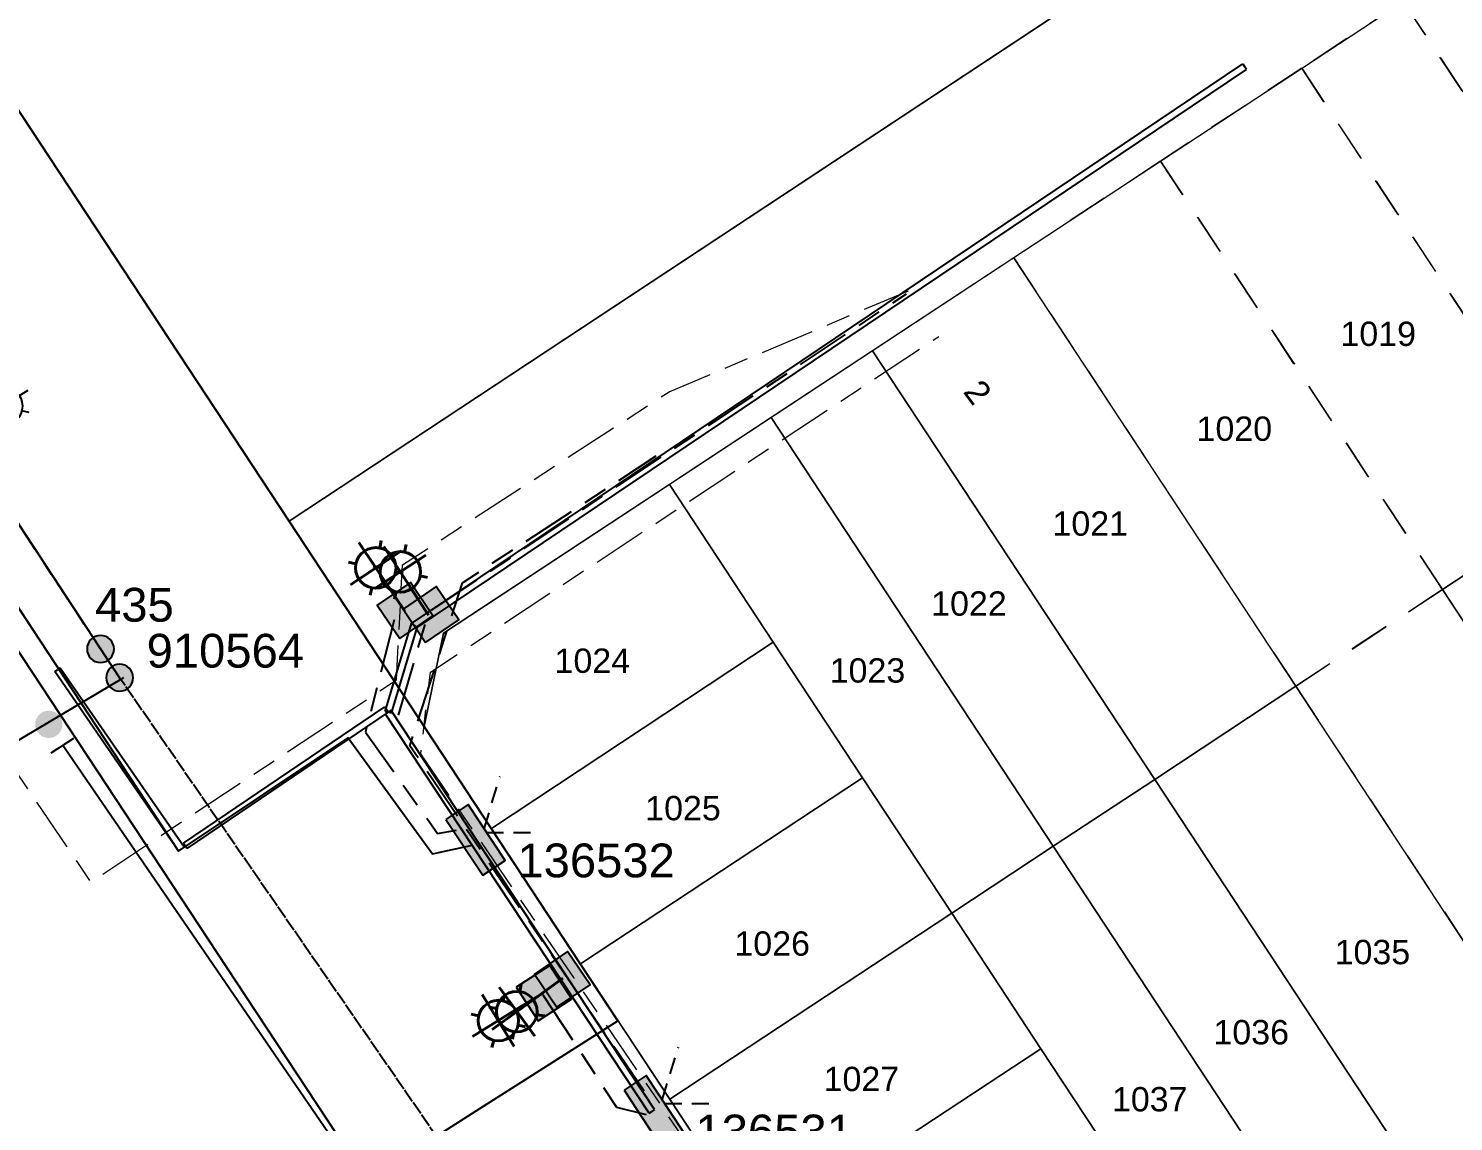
# Model space of a CAD drawing. Header units: metres. Extents: x 301970 to 303550, y 6271876 to 6273079.
# Drawn here: x 302793 to 302898.4, y 6272358.4 to 6272439.3 of the extents above; entities that cross this region are included whole.
import ezdxf
from ezdxf.enums import TextEntityAlignment as Align

# ---------------------------------------------------------------- set-up
doc = ezdxf.new("R2010")
doc.units = ezdxf.units.M
for name, pattern in [('Cable Exist OH', [1, 1, 0]), ('Cable Exist UG', [8.2, 4, -1.2, 1.8, -1.2]), ('Dash', [5, 3, -2]), ('IECLROU40', [4, 2.5, -1.5])]:
    doc.linetypes.add(name, pattern=pattern)
for name, color, linetype in [('_User SL New', 7, 'Continuous'), ('_User_HV_Exist', 7, 'Continuous'), ('_User_LV_Exist', 7, 'Continuous'), ('Equip_LV_NEW', 7, 'Continuous'), ('Equip_SP_SL_EXT', 7, 'Continuous'), ('Mains_LV_EXT', 7, 'Continuous'), ('Mains_LV_NEW_T84', 7, 'Continuous'), ('Notes_LV_MISC', 7, 'Continuous'), ('OH_Details_SP_MISC', 7, 'Continuous'), ('Services_SP_EXT', 7, 'Continuous'), ('Services_SP_EXT_UG', 7, 'Continuous'), ('SupportsOH_SP_TR_HV_LV_SL_EXT', 7, 'Continuous'), ('SupportsUG_SP_LV_EXT', 7, 'Continuous'), ('SupportsUG_SP_LV_SL_EXT', 7, 'Continuous'), ('Trench_SP_NEW', 7, 'Continuous'), ('UG_Details_SP_MISC', 7, 'Continuous')]:
    doc.layers.add(name, color=color, linetype=linetype)
doc.layers.add('Cadastre Developer_SP_EXT', color=7, linetype='Continuous', lineweight=5, transparency=0.7)
doc.layers.add('Cadastre Land Parcels_SP_EXT', color=7, linetype='Continuous', lineweight=5, transparency=0.7)
doc.layers.add('Features_HIDE', color=1, linetype='Continuous', plot=False)
doc.styles.add('COLUMN_LABEL', font='arial.ttf')
doc.styles.add('iecARIAL', font='arial.ttf', dxfattribs={"height": 2})
doc.styles.add('POLE_LABEL', font='arial.ttf')
doc.styles.add('SL_LABEL', font='arial.ttf')
doc.styles.get("Standard").update_dxf_attribs({"font": 'arial.ttf'})
doc.linetypes.add('Cable New UG', pattern='A,7,-0.25,["x",Standard,S=2,R=0,X=0.2,Y=-0.8],-2.1', length=9.35)
doc.linetypes.add('Cable Rem', pattern='A,6.5,-0.001,["X",Standard,S=2.5,R=0,X=0,Y=-1.27],-0.001', length=6.502)
doc.linetypes.add('IE Trench HV', pattern='A,7,-0.2,["/",Standard,S=3,R=0,X=0.6,Y=-1.4],-2.5', length=9.7)

# ---------------------------------------------------------------- blocks, each defined once
blk = doc.blocks.new('POLE_EXT')
blk.add_hatch(color=256).paths.add_polyline_path([(-1, 0, 1), (1, 0, 1)])
blk.add_lwpolyline([(-1, 0, 1), (1, 0, 1)], format="xyb", close=True)
for tag, height, flags, p in [('pNumber', 2.5, 8, (-17.84, 2.07)), ('OWNED_BY', 0.2, 9, (1.35, -0.4)), ('SPECIAL_USE', 0.2, 9, (1.35, -0.8)), ('STATE', 0.2, 9, (1.35, -1)), ('PARENT', 0.2, 9, (1.35, -0.6)), ('cLV', 0.2, 9, (1.35, -1.4)), ('hDepth', 0.2, 9, (1.35, -1.6)), ('hDia', 0.2, 9, (1.35, -1.8)), ('cHV', 0.2, 9, (1.35, -2)), ('USAGE', 0.2, 9, (1.35, -1.2)), ('LBRACKET', 0.2, 9, (1.35, -2.2)), ('LExisting', 0.2, 9, (1.35, -2.4)), ('LANTNUMBER', 0.2, 9, (1.35, -2.6)), ('LOther', 0.2, 9, (1.35, -2.8)), ('LRemove', 0.2, 9, (1.35, -3)), ('LEGEND', 0.2, 9, (1.35, -3.2)), ('cLinedev', 0.2, 9, (1.35, -3.4)), ('pExisting', 0.2, 9, (1.35, -3.8)), ('LOCATION', 0.2, 9, (1.35, -3.6)), ('PFNUMBER', 0.2, 9, (1.35, -4)), ('NEWPFNUMBER', 0.2, 9, (1.35, -4.2)), ('pFooting', 0.2, 9, (1.35, -4.4)), ('pNew', 0.2, 9, (1.35, -4.6)), ('pRelocate', 0.2, 9, (1.35, -5)), ('pRemove', 0.2, 9, (1.35, -5.2)), ('pReplace', 0.2, 9, (1.35, -5.4)), ('pStay', 0.2, 9, (1.35, -5.6)), ('pType', 0.2, 9, (1.35, -5.8)), ('cspan', 0.2, 9, (1.35, -6)), ('STREETNAME', 0.2, 9, (1.35, -6.2)), ('SUBURB', 0.2, 9, (1.35, -6.4)), ('OPERATED_BY', 0.2, 9, (1.36, -7.01)), ('NOTES', 0.2, 9, (1.35, -6.6)), ('MAINTAINED_BY', 0.2, 9, (1.36, -6.81))]:
    blk.add_attdef(tag, text='', height=height, dxfattribs=dict(flags=flags)).set_placement(p, align=Align.MIDDLE_LEFT)
at = {"style": 'POLE_LABEL'}
for tag, height, flags, p in [('ASSET_NUM', 2.5, 8, (2, 2)), ('STRUCTURE_PLANT_NUMBER', 0.2, 9, (1.35, 0.03)), ('STREET_CODE', 0.2, 9, (1.35, -0.2))]:
    blk.add_attdef(tag, text='', height=height, dxfattribs=dict(at, flags=flags)).set_placement(p, align=Align.MIDDLE_LEFT)
at = {"flags": 1}
blk.add_attdef('Z', (1.35, -7.33), '', height=0.2, dxfattribs=at)
blk = doc.blocks.new('*U121')
blk.add_hatch(color=256).paths.add_polyline_path([(1.14, 3.72), (-0.51, 2.63), (2.22, -1.5), (3.87, -0.41)])
blk.add_lwpolyline([(-0.51, 2.63), (2.22, -1.5), (3.87, -0.41), (1.14, 3.72)], close=True)
at = {"style": 'iecARIAL', "flags": 8}
blk.add_attdef('ASSET_NUM', (1.5, 3.5), '', height=2.5, dxfattribs=at)
for tag, p, flags in [('OWNED_BY', (0, -0.2), 9), ('STATE', (0, -0.4), 9), ('SUPPORT_TYPE', (0, -0.6), 9), ('USAGE', (0, -0.8), 9), ('LEGEND', (0, -1), 9), ('LOCATION', (0, -1.2), 9), ('STREETNAME', (0, -1.8), 9), ('SUBURB', (0, -2), 1), ('NOTES', (0, -1.4), 9), ('PARENT', (0, -1.6), 9)]:
    blk.add_attdef(tag, p, '', height=0.2, dxfattribs=dict(flags=flags))
blk = doc.blocks.new('COLUMN_EXT')
blk.add_hatch(color=256).paths.add_polyline_path([(-1.49, 1.48), (-1.49, -1.49), (1.48, -1.49), (1.48, 1.48)])
blk.add_lwpolyline([(-1.49, -1.49), (1.48, -1.49), (1.48, 1.48), (-1.49, 1.48)], close=True)
for tag, height, style, flags, p in [('ASSET_NUM', 2.5, 'COLUMN_LABEL', 8, (2, 2)), ('STRUCTURE_PLANT_NUMBER', 0.2, 'POLE_LABEL', 9, (1.81, 0.03)), ('STREET_CODE', 0.2, 'COLUMN_LABEL', 9, (1.81, -0.2))]:
    blk.add_attdef(tag, text='', height=height, dxfattribs=dict(style=style, flags=flags)).set_placement(p, align=Align.MIDDLE_LEFT)
at = {"flags": 9}
for tag, p in [('COLUMN_TYPE', (1.81, -0.4)), ('OWNED_BY', (1.81, -0.6)), ('STATE', (1.81, -0.8)), ('USAGE', (1.81, -1)), ('STREETNAME', (1.81, -1.6)), ('SUBURB', (1.81, -1.8)), ('LEGEND', (1.81, -1.2)), ('LOCATION', (1.81, -1.4)), ('NOTES', (1.81, -2))]:
    blk.add_attdef(tag, text='', height=0.2, dxfattribs=at).set_placement(p, align=Align.MIDDLE_LEFT)
at = {"flags": 1}
blk.add_attdef('Z', (1.81, -2.35), '', height=0.2, dxfattribs=at)
blk = doc.blocks.new('*U129')
at = {"lineweight": 40}
for p, q in [((0, 0), (-2.2, -1.6)), ((-2.09, -4.3), (-4.73, -0.66)), ((-3.09, -0.44), (-3.18, -1)), ((-1.59, -1.16), (-5.23, -3.81)), ((-5.45, -2.16), (-4.89, -2.25)), ((-1.37, -2.8), (-1.93, -2.72)), ((-3.73, -4.52), (-3.64, -3.96))]:
    blk.add_line(p, q, dxfattribs=at)
blk.add_circle((-3.41, -2.48), 1.5, dxfattribs=at)
at = {"style": 'iecARIAL', "flags": 8}
blk.add_attdef('ASSET_NUM', (1.5, 1.5), '', height=2.5, dxfattribs=at)
for tag, p, height, flags in [('CONSTRUCTED_VOLTAGE', (0.98, -0.65), 0.2, 9), ('CONTROL_TYPE', (0.98, -0.85), 0.2, 9), ('LANTERN_PURPOSE', (0.98, -1.05), 0.2, 9), ('LANTERN_TYPE', (0.98, -1.25), 0.2, 9), ('LNUMBER', (2.18, -3.25), 2.5, 8), ('OPERATING_VOLTAGE', (0.98, -1.65), 0.2, 9), ('ORIENTATION', (0.98, -1.85), 0.2, 9), ('OWNED_BY', (0.98, -2.05), 0.2, 9), ('STATE', (0.98, -2.25), 0.2, 9), ('NO_PHASES', (0.98, -1.45), 0.2, 9), ('USAGE', (0.98, -2.45), 0.2, 9), ('CEXIST', (0.98, -2.65), 0.2, 9), ('CNEW', (0.98, -2.85), 0.2, 9), ('CNUMBER', (0.98, -3.05), 0.2, 9), ('CREMOVE', (0.98, -3.25), 0.2, 9), ('CREPLACE', (0.98, -3.45), 0.2, 9), ('LKINGHEIGHT', (0.98, -3.65), 0.2, 9), ('LBRACKET', (0.98, -3.85), 0.2, 9), ('LBRACKETVOCAB', (0.98, -4.05), 0.2, 9), ('LCATEGORY', (0.98, -4.25), 0.2, 9), ('LCHARGE1', (0.98, -4.45), 0.2, 9), ('LCHARGE1PERCENT', (0.98, -4.65), 0.2, 9), ('LCHARGE2', (0.98, -4.85), 0.2, 9), ('LCHARGE2PERCENT', (0.98, -5.05), 0.2, 9), ('LCHARGE3', (0.98, -5.25), 0.2, 9), ('LCHARGE3PERCENT', (0.98, -5.45), 0.2, 9), ('LEXIST', (0.98, -5.65), 0.2, 9), ('LLAMP', (0.98, -5.85), 0.2, 9), ('LLAMPVOCAB', (0.98, -6.05), 0.2, 9), ('LMAST', (0.98, -6.25), 0.2, 9), ('LMASTVOCAB', (0.98, -6.45), 0.2, 9), ('LNEW', (0.98, -6.65), 0.2, 9), ('LANTNUMBER', (0.98, -6.85), 0.2, 9), ('LOUTREACH', (0.98, -7.25), 0.2, 9), ('LOUTREACHVOCAB', (0.98, -7.45), 0.2, 9), ('LRATECODE', (0.98, -7.65), 0.2, 9), ('LREMOVE', (0.98, -7.85), 0.2, 9), ('LREPLACE', (0.98, -8.05), 0.2, 9), ('LTYPE', (0.98, -8.25), 0.2, 9), ('LTYPEVOCAB', (0.98, -8.45), 0.2, 9), ('STREETNAME', (0.98, -9.25), 0.2, 9), ('SUBURB', (0.98, -9.45), 0.2, 1), ('LEGEND', (0.98, -8.65), 0.2, 9), ('LOCATION', (0.98, -8.85), 0.2, 9), ('NOTES', (0.98, -9.05), 0.2, 9)]:
    blk.add_attdef(tag, p, '', height=height, dxfattribs=dict(flags=flags))
blk = doc.blocks.new('*U131')
at = {"lineweight": 40}
for p, q in [((-3.97, 1.97), (-0.2, 4.42)), ((-0.85, 1.31), (-3.31, 5.08)), ((-1.66, 5.21), (-1.77, 4.66)), ((-4.1, 3.62), (-3.55, 3.5)), ((-0.07, 2.77), (-0.62, 2.89)), ((-2.51, 1.18), (-2.39, 1.73)), ((0, 0), (-1.27, 1.94))]:
    blk.add_line(p, q, dxfattribs=at)
blk.add_circle((-2.08, 3.19), 1.5, dxfattribs=at)
at = {"style": 'iecARIAL', "flags": 8}
blk.add_attdef('ASSET_NUM', (1.5, 1.5), '', height=2.5, dxfattribs=at)
for tag, p, height, flags in [('CONSTRUCTED_VOLTAGE', (0.98, -0.65), 0.2, 9), ('CONTROL_TYPE', (0.98, -0.85), 0.2, 9), ('LANTERN_PURPOSE', (0.98, -1.05), 0.2, 9), ('LANTERN_TYPE', (0.98, -1.25), 0.2, 9), ('LNUMBER', (2.18, -3.25), 2.5, 8), ('OPERATING_VOLTAGE', (0.98, -1.65), 0.2, 9), ('ORIENTATION', (0.98, -1.85), 0.2, 9), ('OWNED_BY', (0.98, -2.05), 0.2, 9), ('STATE', (0.98, -2.25), 0.2, 9), ('NO_PHASES', (0.98, -1.45), 0.2, 9), ('USAGE', (0.98, -2.45), 0.2, 9), ('CEXIST', (0.98, -2.65), 0.2, 9), ('CNEW', (0.98, -2.85), 0.2, 9), ('CNUMBER', (0.98, -3.05), 0.2, 9), ('CREMOVE', (0.98, -3.25), 0.2, 9), ('CREPLACE', (0.98, -3.45), 0.2, 9), ('LKINGHEIGHT', (0.98, -3.65), 0.2, 9), ('LBRACKET', (0.98, -3.85), 0.2, 9), ('LBRACKETVOCAB', (0.98, -4.05), 0.2, 9), ('LCATEGORY', (0.98, -4.25), 0.2, 9), ('LCHARGE1', (0.98, -4.45), 0.2, 9), ('LCHARGE1PERCENT', (0.98, -4.65), 0.2, 9), ('LCHARGE2', (0.98, -4.85), 0.2, 9), ('LCHARGE2PERCENT', (0.98, -5.05), 0.2, 9), ('LCHARGE3', (0.98, -5.25), 0.2, 9), ('LCHARGE3PERCENT', (0.98, -5.45), 0.2, 9), ('LEXIST', (0.98, -5.65), 0.2, 9), ('LLAMP', (0.98, -5.85), 0.2, 9), ('LLAMPVOCAB', (0.98, -6.05), 0.2, 9), ('LMAST', (0.98, -6.25), 0.2, 9), ('LMASTVOCAB', (0.98, -6.45), 0.2, 9), ('LNEW', (0.98, -6.65), 0.2, 9), ('LANTNUMBER', (0.98, -6.85), 0.2, 9), ('LOUTREACH', (0.98, -7.25), 0.2, 9), ('LOUTREACHVOCAB', (0.98, -7.45), 0.2, 9), ('LRATECODE', (0.98, -7.65), 0.2, 9), ('LREMOVE', (0.98, -7.85), 0.2, 9), ('LREPLACE', (0.98, -8.05), 0.2, 9), ('LTYPE', (0.98, -8.25), 0.2, 9), ('LTYPEVOCAB', (0.98, -8.45), 0.2, 9), ('STREETNAME', (0.98, -9.25), 0.2, 9), ('SUBURB', (0.98, -9.45), 0.2, 1), ('LEGEND', (0.98, -8.65), 0.2, 9), ('LOCATION', (0.98, -8.85), 0.2, 9), ('NOTES', (0.98, -9.05), 0.2, 9)]:
    blk.add_attdef(tag, p, '', height=height, dxfattribs=dict(flags=flags))
blk = doc.blocks.new('*U133')
for p, q in [((0, 0), (-1.27, -1.91)), ((0, 0), (0, 0)), ((-3.35, -2.33), (-3.97, -1.91)), ((-2.5, -1.14), (-2.39, -1.69)), ((-0.07, -2.75), (-0.63, -2.86)), ((-4.12, -3.57), (-3.57, -3.46)), ((-0.22, -4.4), (-0.85, -3.99)), ((-2.93, -4.41), (-3.34, -5.03)), ((-1.69, -5.18), (-1.8, -4.63))]:
    blk.add_line(p, q)
blk.add_circle((-2.1, -3.16), 1.5)
at = {"style": 'SL_LABEL'}
for tag, height, flags, p in [('ASSET_NUM', 2.5, 8, (2, 2)), ('STREET_CODE', 0.2, 9, (0, -0.2))]:
    blk.add_attdef(tag, text='', height=height, dxfattribs=dict(at, flags=flags)).set_placement(p, align=Align.MIDDLE_LEFT)
for tag, p, flags in [('Z', (0, 0), 1), ('OPERATED_BY', (0, -9.61), 9)]:
    blk.add_attdef(tag, p, '', height=0.2, dxfattribs=dict(flags=flags))
for tag, height, flags, p in [('CONSTRUCTED_VOLTAGE', 0.2, 9, (0, -0.4)), ('CONTROL_TYPE', 0.2, 9, (0, -0.6)), ('LANTERN_PURPOSE', 0.2, 9, (0, -0.8)), ('LANTERN_TYPE', 0.2, 9, (0, -1)), ('OPERATING_VOLTAGE', 0.2, 9, (0, -1.4)), ('ORIENTATION', 0.2, 9, (0, -1.6)), ('OWNED_BY', 0.2, 9, (0, -1.8)), ('STATE', 0.2, 9, (0, -2)), ('NO_PHASES', 0.2, 9, (0, -1.2)), ('USAGE', 0.2, 9, (0, -2.2)), ('LNUMBER', 2.5, 8, (1.2, -2.8)), ('CEXIST', 0.2, 9, (0, -2.4)), ('CNEW', 0.2, 9, (0, -2.6)), ('CNUMBER', 0.2, 9, (0, -2.8)), ('CREMOVE', 0.2, 9, (0, -3)), ('CREPLACE', 0.2, 9, (0, -3.2)), ('LKINGHEIGHT', 0.2, 9, (0, -3.4)), ('LBRACKET', 0.2, 9, (0, -3.6)), ('LBRACKETVOCAB', 0.2, 9, (0, -3.8)), ('LCATEGORY', 0.2, 9, (0, -4)), ('LCHARGE1', 0.2, 9, (0, -4.2)), ('LCHARGE1PERCENT', 0.2, 9, (0, -4.4)), ('LCHARGE2', 0.2, 9, (0, -4.6)), ('LCHARGE2PERCENT', 0.2, 9, (0, -4.8)), ('LCHARGE3', 0.2, 9, (0, -5)), ('LCHARGE3PERCENT', 0.2, 9, (0, -5.2)), ('LEXIST', 0.2, 9, (0, -5.4)), ('LLAMP', 0.2, 9, (0, -5.6)), ('LLAMPVOCAB', 0.2, 9, (0, -5.8)), ('LMAST', 0.2, 9, (0, -6)), ('LMASTVOCAB', 0.2, 9, (0, -6.2)), ('LNEW', 0.2, 9, (0, -6.4)), ('LANTNUMBER', 0.2, 9, (0, -6.6)), ('LOUTREACH', 0.2, 9, (0, -7)), ('LOUTREACHVOCAB', 0.2, 9, (0, -7.2)), ('LRATECODE', 0.2, 9, (0, -7.4)), ('LREMOVE', 0.2, 9, (0, -7.6)), ('LREPLACE', 0.2, 9, (0, -7.8)), ('LTYPE', 0.2, 9, (0, -8)), ('LTYPEVOCAB', 0.2, 9, (0, -8.2)), ('LEGEND', 0.2, 9, (0, -8.4)), ('SUBURB', 0.2, 9, (0, -8.6)), ('STREETNAME', 0.2, 9, (0, -8.8)), ('LOCATION', 0.2, 9, (0, -9)), ('NOTES', 0.2, 9, (0, -9.2)), ('MAINTAINED_BY', 0.2, 9, (0, -9.86))]:
    blk.add_attdef(tag, text='', height=height, dxfattribs=dict(flags=flags)).set_placement(p, align=Align.MIDDLE_LEFT)
blk = doc.blocks.new('*U147')
at = {"lineweight": 40}
for p, q in [((-4.01, 1.96), (-0.27, 4.46)), ((-0.89, 1.34), (-3.39, 5.08)), ((-1.74, 5.23), (-1.85, 4.68)), ((-4.17, 3.62), (-3.61, 3.51)), ((-0.12, 2.81), (-0.67, 2.92)), ((-2.55, 1.19), (-2.44, 1.74)), ((0, 0), (-1.31, 1.97))]:
    blk.add_line(p, q, dxfattribs=at)
blk.add_circle((-2.14, 3.21), 1.5, dxfattribs=at)
at = {"style": 'iecARIAL', "flags": 8}
blk.add_attdef('ASSET_NUM', (1.5, 1.5), '', height=2.5, dxfattribs=at)
for tag, p, height, flags in [('CONSTRUCTED_VOLTAGE', (0.98, -0.65), 0.2, 9), ('CONTROL_TYPE', (0.98, -0.85), 0.2, 9), ('LANTERN_PURPOSE', (0.98, -1.05), 0.2, 9), ('LANTERN_TYPE', (0.98, -1.25), 0.2, 9), ('LNUMBER', (2.18, -3.25), 2.5, 8), ('OPERATING_VOLTAGE', (0.98, -1.65), 0.2, 9), ('ORIENTATION', (0.98, -1.85), 0.2, 9), ('OWNED_BY', (0.98, -2.05), 0.2, 9), ('STATE', (0.98, -2.25), 0.2, 9), ('NO_PHASES', (0.98, -1.45), 0.2, 9), ('USAGE', (0.98, -2.45), 0.2, 9), ('CEXIST', (0.98, -2.65), 0.2, 9), ('CNEW', (0.98, -2.85), 0.2, 9), ('CNUMBER', (0.98, -3.05), 0.2, 9), ('CREMOVE', (0.98, -3.25), 0.2, 9), ('CREPLACE', (0.98, -3.45), 0.2, 9), ('LKINGHEIGHT', (0.98, -3.65), 0.2, 9), ('LBRACKET', (0.98, -3.85), 0.2, 9), ('LBRACKETVOCAB', (0.98, -4.05), 0.2, 9), ('LCATEGORY', (0.98, -4.25), 0.2, 9), ('LCHARGE1', (0.98, -4.45), 0.2, 9), ('LCHARGE1PERCENT', (0.98, -4.65), 0.2, 9), ('LCHARGE2', (0.98, -4.85), 0.2, 9), ('LCHARGE2PERCENT', (0.98, -5.05), 0.2, 9), ('LCHARGE3', (0.98, -5.25), 0.2, 9), ('LCHARGE3PERCENT', (0.98, -5.45), 0.2, 9), ('LEXIST', (0.98, -5.65), 0.2, 9), ('LLAMP', (0.98, -5.85), 0.2, 9), ('LLAMPVOCAB', (0.98, -6.05), 0.2, 9), ('LMAST', (0.98, -6.25), 0.2, 9), ('LMASTVOCAB', (0.98, -6.45), 0.2, 9), ('LNEW', (0.98, -6.65), 0.2, 9), ('LANTNUMBER', (0.98, -6.85), 0.2, 9), ('LOUTREACH', (0.98, -7.25), 0.2, 9), ('LOUTREACHVOCAB', (0.98, -7.45), 0.2, 9), ('LRATECODE', (0.98, -7.65), 0.2, 9), ('LREMOVE', (0.98, -7.85), 0.2, 9), ('LREPLACE', (0.98, -8.05), 0.2, 9), ('LTYPE', (0.98, -8.25), 0.2, 9), ('LTYPEVOCAB', (0.98, -8.45), 0.2, 9), ('STREETNAME', (0.98, -9.25), 0.2, 9), ('SUBURB', (0.98, -9.45), 0.2, 1), ('LEGEND', (0.98, -8.65), 0.2, 9), ('LOCATION', (0.98, -8.85), 0.2, 9), ('NOTES', (0.98, -9.05), 0.2, 9)]:
    blk.add_attdef(tag, p, '', height=height, dxfattribs=dict(flags=flags))
blk = doc.blocks.new('*U148')
at = {"lineweight": 40}
for p, q in [((0, 0), (1.35, -2.01)), ((4.05, -2), (0.31, -4.51)), ((0.93, -1.38), (3.43, -5.12)), ((2.58, -1.23), (2.47, -1.78)), ((0.16, -2.85), (0.71, -2.96)), ((4.2, -3.65), (3.65, -3.54)), ((1.78, -5.28), (1.89, -4.72))]:
    blk.add_line(p, q, dxfattribs=at)
blk.add_circle((2.18, -3.25), 1.5, dxfattribs=at)
at = {"style": 'iecARIAL', "flags": 8}
blk.add_attdef('ASSET_NUM', (1.5, 1.5), '', height=2.5, dxfattribs=at)
for tag, p, height, flags in [('CONSTRUCTED_VOLTAGE', (0.98, -0.65), 0.2, 9), ('CONTROL_TYPE', (0.98, -0.85), 0.2, 9), ('LANTERN_PURPOSE', (0.98, -1.05), 0.2, 9), ('LANTERN_TYPE', (0.98, -1.25), 0.2, 9), ('LNUMBER', (2.18, -3.25), 2.5, 8), ('OPERATING_VOLTAGE', (0.98, -1.65), 0.2, 9), ('ORIENTATION', (0.98, -1.85), 0.2, 9), ('OWNED_BY', (0.98, -2.05), 0.2, 9), ('STATE', (0.98, -2.25), 0.2, 9), ('NO_PHASES', (0.98, -1.45), 0.2, 9), ('USAGE', (0.98, -2.45), 0.2, 9), ('CEXIST', (0.98, -2.65), 0.2, 9), ('CNEW', (0.98, -2.85), 0.2, 9), ('CNUMBER', (0.98, -3.05), 0.2, 9), ('CREMOVE', (0.98, -3.25), 0.2, 9), ('CREPLACE', (0.98, -3.45), 0.2, 9), ('LKINGHEIGHT', (0.98, -3.65), 0.2, 9), ('LBRACKET', (0.98, -3.85), 0.2, 9), ('LBRACKETVOCAB', (0.98, -4.05), 0.2, 9), ('LCATEGORY', (0.98, -4.25), 0.2, 9), ('LCHARGE1', (0.98, -4.45), 0.2, 9), ('LCHARGE1PERCENT', (0.98, -4.65), 0.2, 9), ('LCHARGE2', (0.98, -4.85), 0.2, 9), ('LCHARGE2PERCENT', (0.98, -5.05), 0.2, 9), ('LCHARGE3', (0.98, -5.25), 0.2, 9), ('LCHARGE3PERCENT', (0.98, -5.45), 0.2, 9), ('LEXIST', (0.98, -5.65), 0.2, 9), ('LLAMP', (0.98, -5.85), 0.2, 9), ('LLAMPVOCAB', (0.98, -6.05), 0.2, 9), ('LMAST', (0.98, -6.25), 0.2, 9), ('LMASTVOCAB', (0.98, -6.45), 0.2, 9), ('LNEW', (0.98, -6.65), 0.2, 9), ('LANTNUMBER', (0.98, -6.85), 0.2, 9), ('LOUTREACH', (0.98, -7.25), 0.2, 9), ('LOUTREACHVOCAB', (0.98, -7.45), 0.2, 9), ('LRATECODE', (0.98, -7.65), 0.2, 9), ('LREMOVE', (0.98, -7.85), 0.2, 9), ('LREPLACE', (0.98, -8.05), 0.2, 9), ('LTYPE', (0.98, -8.25), 0.2, 9), ('LTYPEVOCAB', (0.98, -8.45), 0.2, 9), ('STREETNAME', (0.98, -9.25), 0.2, 9), ('SUBURB', (0.98, -9.45), 0.2, 1), ('LEGEND', (0.98, -8.65), 0.2, 9), ('LOCATION', (0.98, -8.85), 0.2, 9), ('NOTES', (0.98, -9.05), 0.2, 9)]:
    blk.add_attdef(tag, p, '', height=height, dxfattribs=dict(flags=flags))
blk = doc.blocks.new('LV_End Shackle_NEW')
for tag, flags, p in [('CONNECTOR_TYPE', 9, (1.5, 0)), ('CONSTRUCTED_VOLTAGE', 9, (1.5, -0.2)), ('OPERATING_VOLTAGE', 9, (1.5, -0.6)), ('ORIENTATION', 9, (1.5, -0.8)), ('OWNED_BY', 9, (1.5, -1)), ('NO_PHASES', 9, (1.5, -0.4)), ('OPERATED_BY', 9, (1.5, -1.2)), ('STATE', 9, (1.5, -1.6)), ('Z', 1, (1.5, -2.2)), ('MAINTAINED_BY', 9, (1.5, -1.4)), ('USAGE', 9, (1.5, -1.8)), ('NOTES', 9, (1.5, -2))]:
    blk.add_attdef(tag, text='', height=0.2, dxfattribs=dict(flags=flags)).set_placement(p, align=Align.MIDDLE_LEFT)
blk.add_wipeout([(-0.25, 0), (-0.25, 1.81), (0.25, 1.82), (0.25, 0)])
blk.add_line((1, 1.81), (-1, 1.81))

msp = doc.modelspace()

# ---------------------------------------------------------------- linework, layer by layer
at = {"layer": '_User_HV_Exist', "color": 7, "linetype": 'Cable Exist UG', "lineweight": 0, "flags": 128}
for points in [[(302788.98, 6272388.82), (302797.57, 6272376.12), (302820.2, 6272391.08), (302820.65, 6272399.59), (302840.37, 6272412.4), (302858.09, 6272419.88)], [(302834.85, 6272344.98), (302844.92, 6272352.09), (302822, 6272385.62), (302822.72, 6272391.66), (302860.35, 6272416.5)]]:
    msp.add_lwpolyline(points, dxfattribs=at)
at = {"layer": '_User_LV_Exist', "color": 7, "linetype": 'Cable Exist UG', "elevation": -3.8, "flags": 128}
msp.add_lwpolyline([(302838.52, 6272360.64), (302821.19, 6272386.2), (302825.08, 6272398.26), (302839.43, 6272407.65), (302839.43, 6272407.65)], dxfattribs=at)
at = {"layer": '_User_LV_Exist', "color": 7, "linetype": 'Cable Exist UG', "flags": 128}
for points in [[(302820.04, 6272395.53), (302817.9, 6272387.22), (302823.25, 6272379.71), (302824.65, 6272379.97)], [(302831.04, 6272367.78), (302836.49, 6272359.46), (302838.94, 6272358.86)]]:
    msp.add_lwpolyline(points, dxfattribs=at)
at = {"layer": '_User_LV_Exist', "flags": 128}
msp.add_lwpolyline([(302794.5, 6272387.74), (302833.38, 6272330.99)], dxfattribs=at)
at = {"layer": 'Cadastre Developer_SP_EXT'}
for points in [[(302812.26, 6272402.83), (302822.26, 6272387.63), (302823.69, 6272394.54), (302865.75, 6272422.23), (302887.26, 6272436.38), (302920.31, 6272458.13), (302943.18, 6272473.11), (302960.51, 6272484.83), (302953.33, 6272495.96), (302812.26, 6272402.83)], [(302865.88, 6272422.31), (302855.44, 6272415.44), (302876.32, 6272383.72), (302886.75, 6272390.61), (302865.88, 6272422.31)], [(302855.44, 6272415.44), (302847.92, 6272410.49), (302868.81, 6272378.77), (302876.32, 6272383.72), (302855.44, 6272415.44)], [(302847.92, 6272410.49), (302840.4, 6272405.54), (302848.09, 6272393.86), (302854.69, 6272383.84), (302861.29, 6272373.81), (302868.81, 6272378.77), (302847.92, 6272410.49)], [(302840.4, 6272405.54), (302823.69, 6272394.55), (302822.26, 6272387.63), (302827.23, 6272380.09), (302848.09, 6272393.86), (302840.4, 6272405.54)], [(302854.69, 6272383.84), (302848.09, 6272393.86), (302827.23, 6272380.09), (302833.82, 6272370.07), (302854.69, 6272383.84)], [(302886.75, 6272390.61), (302876.32, 6272383.72), (302897.2, 6272352.01), (302907.63, 6272358.9), (302886.75, 6272390.61)], [(302861.29, 6272373.81), (302854.69, 6272383.84), (302833.82, 6272370.07), (302840.42, 6272360.05), (302861.29, 6272373.81)], [(302876.32, 6272383.72), (302868.81, 6272378.77), (302889.7, 6272347.04), (302897.2, 6272352.01), (302876.32, 6272383.72)], [(302868.81, 6272378.77), (302861.29, 6272373.81), (302867.89, 6272363.79), (302874.49, 6272353.77), (302882.19, 6272342.08), (302889.7, 6272347.04), (302868.81, 6272378.77)], [(302861.29, 6272373.81), (302840.42, 6272360.05), (302847.02, 6272350.03), (302867.89, 6272363.79), (302861.29, 6272373.81)], [(302867.89, 6272363.79), (302847.02, 6272350.03), (302853.62, 6272340), (302874.49, 6272353.77), (302867.89, 6272363.79)]]:
    msp.add_lwpolyline(points, close=True, dxfattribs=at)
at = {"layer": 'Cadastre Developer_SP_EXT', "linetype": 'Dash'}
for points in [[(302902.23, 6272446.23), (302894.71, 6272441.29), (302915.57, 6272409.61), (302923.08, 6272414.57), (302902.23, 6272446.23)], [(302894.71, 6272441.29), (302887.2, 6272436.34), (302908.06, 6272404.66), (302915.57, 6272409.61), (302894.71, 6272441.29)], [(302887.2, 6272436.34), (302876.75, 6272429.47), (302897.62, 6272397.77), (302908.06, 6272404.66), (302887.2, 6272436.34)], [(302876.75, 6272429.47), (302865.88, 6272422.31), (302886.75, 6272390.61), (302897.62, 6272397.77), (302876.75, 6272429.47)], [(302908.06, 6272404.66), (302897.62, 6272397.77), (302918.49, 6272366.08), (302928.92, 6272372.97), (302908.06, 6272404.66)], [(302897.62, 6272397.77), (302886.75, 6272390.61), (302907.63, 6272358.9), (302918.49, 6272366.08), (302897.62, 6272397.77)]]:
    msp.add_lwpolyline(points, close=True, dxfattribs=at)
at = {"layer": 'Cadastre Land Parcels_SP_EXT', "linetype": 'Continuous'}
for points in [[(302981.01, 6272514.24), (302936.18, 6272582.33), (302767.29, 6272471.09), (302812.26, 6272402.83), (302981.01, 6272514.24)], [(302934.72, 6272366.43), (302945.66, 6272373.63), (303001.13, 6272410.17), (303034.86, 6272432.43), (302981, 6272514.24), (302812.26, 6272402.83), (302833.73, 6272370.19), (302836.58, 6272365.86), (302846.9, 6272350.18), (302866.11, 6272321.18), (302934.72, 6272366.43)], [(302808.33, 6272368.74), (302783.59, 6272406.24), (302704.24, 6272353.92), (302644.04, 6272314.27), (302606.98, 6272288.05), (302632.93, 6272248.48), (302705.58, 6272279.56), (302818.03, 6272354.04), (302808.33, 6272368.74)]]:
    msp.add_lwpolyline(points, close=True, dxfattribs=at)
at = {"layer": 'Features_HIDE', "linetype": 'Continuous'}
msp.add_lwpolyline([(302634.52, 6272672.64), (302524.04, 6272840.33), (302513.56, 6272833.74), (302505.52, 6272828.68), (302616.26, 6272660.46), (302650.04, 6272609.08), (302683.55, 6272558.16), (302716.95, 6272507.45), (302751.13, 6272455.51), (302784.25, 6272405.24), (302808.33, 6272368.74), (302818.03, 6272354.04), (302826.11, 6272359.19), (302836.58, 6272365.86), (302833.73, 6272370.19), (302812.26, 6272402.83), (302767.29, 6272471.09), (302723.48, 6272537.57), (302679.66, 6272604.11), (302634.52, 6272672.64)], close=True, dxfattribs=at)
at = {"layer": 'Mains_LV_EXT', "linetype": 'Cable Exist OH'}
for points in [[(302798.3, 6272393.37), (302753.67, 6272461.4)], [(302833.25, 6272342.69), (302799.71, 6272391.24)]]:
    msp.add_lwpolyline(points, dxfattribs=at)
at = {"layer": 'Mains_LV_NEW_T84', "linetype": 'Cable New UG', "flags": 128}
msp.add_lwpolyline([(302780.53, 6272414.16), (302804.08, 6272378.41), (302816.62, 6272386.8), (302822.87, 6272378.22), (302825.7, 6272378.82)], dxfattribs=at)
at = {"layer": 'OH_Details_SP_MISC', "linetype": 'Cable Rem', "flags": 128}
msp.add_lwpolyline([(302728.71, 6272497.28), (302753.67, 6272461.4), (302799.71, 6272391.24)], dxfattribs=at)
at = {"layer": 'Services_SP_EXT'}
msp.add_lwpolyline([(302733.34, 6272346.54), (302744.59, 6272353.09), (302765.73, 6272370.89), (302800.02, 6272391.25)], dxfattribs=at)
at = {"layer": 'Services_SP_EXT_UG', "color": 7, "linetype": 'IECLROU40', "ltscale": 0.5, "flags": 128}
for points in [[(302826.68, 6272380.06), (302827.88, 6272383.94)], [(302826.87, 6272379.79), (302830.55, 6272379.78)], [(302839.86, 6272360.01), (302841.07, 6272363.89)], [(302840.06, 6272359.73), (302843.74, 6272359.73)]]:
    msp.add_lwpolyline(points, dxfattribs=at)
at = {"layer": 'Trench_SP_NEW', "linetype": 'IE Trench HV', "ltscale": 0.5, "flags": 128}
msp.add_lwpolyline([(302751.47, 6272458.53), (302794.87, 6272392.4)], dxfattribs=at)
at = {"layer": 'UG_Details_SP_MISC'}
for p, q in [((302821.32, 6272395.25), (302882.83, 6272436.66)), ((302821.73, 6272394.95), (302883.1, 6272436.26)), ((302882.83, 6272436.66), (302882.96, 6272436.46)), ((302883.1, 6272436.26), (302882.96, 6272436.46)), ((302819.37, 6272388.75), (302821.32, 6272395.25)), ((302819.83, 6272388.61), (302821.73, 6272394.95)), ((302821.32, 6272395.25), (302821.53, 6272395.1)), ((302821.73, 6272394.95), (302821.53, 6272395.1)), ((302794.92, 6272391.69), (302795.12, 6272391.82)), ((302804.08, 6272378.41), (302794.92, 6272391.69)), ((302795.32, 6272391.96), (302795.12, 6272391.82)), ((302804.48, 6272378.69), (302795.32, 6272391.96)), ((302804.45, 6272379), (302819.33, 6272389.08)), ((302804.72, 6272378.61), (302819.6, 6272388.68)), ((302819.33, 6272389.08), (302819.46, 6272388.88)), ((302819.37, 6272388.75), (302819.6, 6272388.68)), ((302819.4, 6272388.55), (302819.6, 6272388.68)), ((302838.9, 6272359.01), (302819.4, 6272388.55)), ((302819.6, 6272388.68), (302819.46, 6272388.88)), ((302819.8, 6272388.82), (302819.6, 6272388.68)), ((302819.83, 6272388.61), (302819.6, 6272388.68)), ((302839.3, 6272359.28), (302819.8, 6272388.82)), ((302804.45, 6272379), (302804.58, 6272378.8)), ((302804.08, 6272378.41), (302804.28, 6272378.55)), ((302804.48, 6272378.69), (302804.28, 6272378.55)), ((302804.72, 6272378.61), (302804.58, 6272378.8)), ((302838.9, 6272359.01), (302839.1, 6272359.15)), ((302839.3, 6272359.28), (302839.1, 6272359.15))]:
    msp.add_line(p, q, dxfattribs=at)
at = {"layer": 'UG_Details_SP_MISC', "color": 7, "linetype": 'Cable Exist UG', "flags": 128}
msp.add_lwpolyline([(302820.34, 6272388.48), (302822.6, 6272396.1), (302857.94, 6272419.65)], dxfattribs=at)

# ---------------------------------------------------------------- block references
at = {"layer": '_User SL New', "linetype": 'IE Trench HV', "rotation": 154.9903429498673}
msp.add_blockref('*U133', (302787.78, 6272409.37, -36.65), dxfattribs=at)
at = {"layer": '_User SL New'}
msp.add_blockref('*U147', (302820.81, 6272396.16), dxfattribs=at)
for name, p, rotation in [('COLUMN_EXT', (302820.84, 6272396.22), 34.27422414120936), ('COLUMN_EXT', (302831.13, 6272367.9), 303.1644851260591), ('*U148', (302831.07, 6272367.93), 267.8617605532784)]:
    msp.add_blockref(name, p, dxfattribs=dict(at, rotation=rotation))
at = {"layer": 'Equip_SP_SL_EXT', "linetype": 'Cable Exist UG'}
for name, p in [('*U131', (302822.57, 6272395.88)), ('*U129', (302832.52, 6272369.01))]:
    msp.add_blockref(name, p, dxfattribs=at)
at = {"layer": 'Features_HIDE'}
ref = msp.add_blockref('POLE_EXT', (302798.3, 6272393.37), dxfattribs=at)
ref.add_attrib('ASSET_NUM', '435', dxfattribs={"layer": '0', "height": 2.5, "style": 'POLE_LABEL'}).set_placement((302803.72, 6272397.89), align=Align.TOP_RIGHT)
at = {"layer": 'SupportsOH_SP_TR_HV_LV_SL_EXT'}
ref = msp.add_blockref('POLE_EXT', (302799.71, 6272391.24), dxfattribs=at)
ref.add_attrib('ASSET_NUM', '910564', dxfattribs={"layer": 'Features_HIDE', "height": 2.5, "style": 'POLE_LABEL'}).set_placement((302801.71, 6272393.24), align=Align.MIDDLE_LEFT)
at = {"layer": 'SupportsUG_SP_LV_EXT'}
ref = msp.add_blockref('*U121', (302824.37, 6272378.13), dxfattribs=at)
ref.add_attrib('ASSET_NUM', '136532', dxfattribs={"layer": '0', "height": 2.5}).set_placement((302829.15, 6272377.72), align=Align.MIDDLE_LEFT)
ref = msp.add_blockref('*U121', (302837.55, 6272358.08), dxfattribs=at)
ref.add_attrib('ASSET_NUM', '136531', dxfattribs={"layer": '0', "height": 2.5}).set_placement((302842.33, 6272357.66), align=Align.MIDDLE_LEFT)
at = {"layer": 'SupportsUG_SP_LV_SL_EXT', "rotation": 34.30038459280863}
for p in [(302822.75, 6272395.93), (302832.47, 6272368.92)]:
    msp.add_blockref('COLUMN_EXT', p, dxfattribs=at)

# ---------------------------------------------------------------- texts
at = {"layer": 'Cadastre Developer_SP_EXT'}
for s, p in [('1019', (302890.06, 6272415.79)), ('1020', (302879.41, 6272408.77)), ('1021', (302868.75, 6272401.75)), ('1022', (302859.77, 6272395.83)), ('1024', (302831.9, 6272391.6)), ('1023', (302852.26, 6272390.88)), ('1025', (302838.61, 6272380.69)), ('1026', (302845.21, 6272370.67)), ('1035', (302889.63, 6272370.04)), ('1036', (302880.66, 6272364.11)), ('1027', (302851.81, 6272360.65)), ('1037', (302873.15, 6272359.15))]:
    msp.add_text(s, height=1.8, dxfattribs=at).set_placement(p)
at = {"layer": 'Cadastre Land Parcels_SP_EXT'}
msp.add_text('2', height=1.8, rotation=306.9404, dxfattribs=at).set_placement((302862.08, 6272412.39))

# ---------------------------------------------------------------- next in the draw order: block references
at = {"layer": 'Equip_LV_NEW', "linetype": 'Cable Exist UG', "rotation": 213.03341463929}
msp.add_blockref('LV_End Shackle_NEW', (302794.5, 6272387.74), dxfattribs=at)

# ---------------------------------------------------------------- next in the draw order: hatches: boundary and pattern name
at = {"layer": 'Notes_LV_MISC'}
h = msp.add_hatch(color=256, dxfattribs=at)
h.dxf.hatch_style = 1
h.paths.add_polyline_path([(302793.46, 6272387.79, 1), (302795.48, 6272387.79, 1)])

doc.saveas('drawing.dxf')
